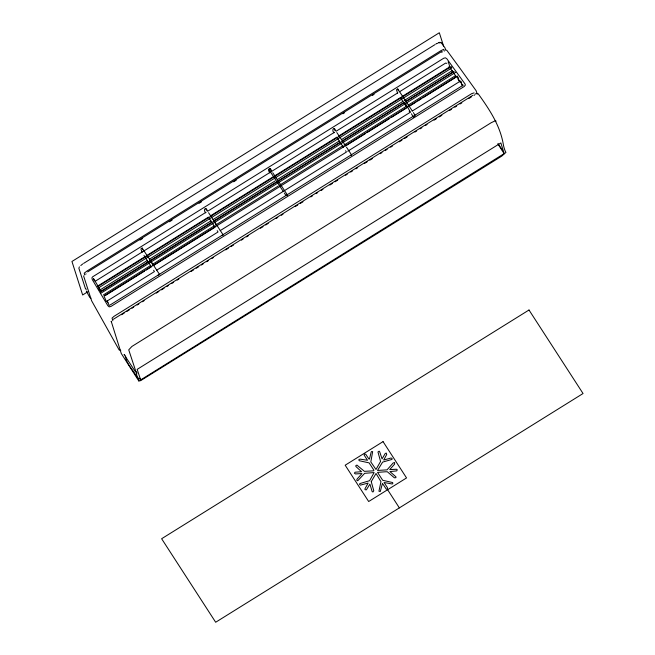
<?xml version="1.0" encoding="UTF-8"?>
<svg xmlns="http://www.w3.org/2000/svg" width="655" height="655" viewBox="0 0 655 655"><rect width="100%" height="100%" fill="white"/><g stroke="black" fill="none" stroke-linecap="round" stroke-linejoin="round"><path stroke-width="0.98" d="M83.586 275.886L91.61 300.76L119.161 349.975L120.782 350.302M111.268 321.49L121.265 353.479L138.819 380.973L140.629 380.645L501.771 156.111L505.947 152.394C504.972 151.379 503.376 145.574 503.351 144.567C500.166 125.539 489.408 109.426 478.346 93.976C477.544 92.805 475.956 93.771 474.973 94.14M269.819 172.83C266.929 169.809 270.147 165.911 271.637 171.045M414.631 116.5L414.975 115.1L413.37 112.603M351.145 155.595L351.424 154.703L346.495 147.187M111.162 321.687L111.416 321.228M158.15 275.034L158.666 275.018M221.742 235.44L222.258 235.423M79.37 266.831L78.887 268.321L85.387 288.478M80.794 265.537L82.743 263.932M92.511 276.975L91.921 277.908L92.289 279.603L107.87 305.746L109.197 306.876L110.9 306.474L464.207 86.501L465.304 85.166L465.14 84.102L446.882 58.827L445.441 57.804L443.705 58.246L93.059 276.557M125.531 355.878C125.875 364.033 134.177 370.574 137.247 377.829M85.674 274.199L86.108 273.831M113.315 319.312L473.041 95.204M83.611 263.392L434.912 44.663M87.664 271.915L441.511 51.606M140.039 240.09L142.634 238.469M169.506 221.742L172.109 220.121M198.981 203.386L201.584 201.773M233.663 181.795L236.258 180.182M342.884 113.79L344.62 112.709M372.359 95.442L374.095 94.361M95.081 281.339L206.137 212.187M207.872 211.106L334.541 132.236M336.277 131.156L397.88 92.805M399.615 91.725L445.605 63.093L446.808 63.363M87.86 291.737L82.645 294.987L71.952 261.476L439.325 32.75L443.599 46.153M97.529 286.178L144.837 256.727M146.114 255.925L208.421 217.132L211.721 222.225L149.414 261.017M210.574 215.798L336.826 137.19L340.117 142.282L278.064 180.919M338.971 135.855L400.41 97.603L406.96 107.723M401.695 96.801L449.862 66.81M97.808 286.603L451.123 66.63L451.623 67.408M99.454 290.206L98.684 287.799L451.876 67.899M99.937 290.018L147.293 260.526M149.446 259.192L210.885 220.94M213.031 219.605L275.084 180.968M277.229 179.634L339.282 140.997M341.435 139.654L402.874 101.402M404.151 100.608L452.384 70.576M100.829 291.27L148.128 261.82M213.866 220.891L275.919 182.254M342.27 140.948L403.709 102.696M405.854 101.361L453.154 71.911M454.111 71.559L100.502 291.999M101.197 293.022L455.733 72.279M103.367 294.938L150.552 265.553M152.697 264.219L214.144 225.967M215.421 225.164L278.342 185.995M279.619 185.185L342.532 146.016M343.818 145.222L406.125 106.429M408.27 105.103L455.454 75.718M105.119 295.659L144.534 271.113M146.245 270.048L151.387 266.847L144.002 255.434M153.532 265.512L214.979 227.252L212.687 223.723M345.521 145.975L365.424 133.587M367.152 132.506L389.651 118.498M391.387 117.417L406.1 108.263M409.105 106.388L415.958 102.123M417.669 101.058L421.1 98.921M422.811 97.857L456.232 77.044M106.274 301.554L154.441 271.571L153.606 270.278M156.586 270.228L218.033 231.976L217.198 230.683M220.178 230.642L346.43 152.034L345.594 150.74M347.707 151.231L410.014 112.439L409.178 111.153M412.159 111.104L459.466 81.654L457.37 76.07L104.014 295.978L105.995 300.686M110.081 305.009L463.281 85.109M121.56 314.727L124.163 313.106M126.767 311.485L129.371 309.864M131.974 308.243L133.71 307.162M137.182 305.001L138.917 303.92M142.389 301.758L144.125 300.678M156.283 293.113L158.887 291.491M161.49 289.87L164.094 288.249M166.697 286.628L168.433 285.547M171.905 283.386L173.641 282.305M177.112 280.144L178.848 279.063M190.998 271.498L193.602 269.876M196.205 268.255L198.809 266.634M201.412 265.013L203.148 263.932M206.628 261.771L208.364 260.69M211.835 258.529L213.571 257.448M225.721 249.882L228.325 248.261M230.928 246.64L233.532 245.019M241.343 240.156L243.079 239.067M246.55 236.905L248.286 235.825M260.436 228.259L263.048 226.638M265.652 225.017L268.255 223.396M276.066 218.533L277.802 217.452M281.273 215.29L283.009 214.21M295.159 206.644L297.763 205.023M300.367 203.402L302.97 201.781M310.781 196.918L312.517 195.837M315.988 193.675L317.732 192.595M321.204 190.433L322.94 189.352M329.883 185.029L332.486 183.408M335.09 181.787L337.693 180.166M345.504 175.303L347.24 174.222M350.712 172.06L352.447 170.98M355.919 168.818L357.655 167.737M364.598 163.414L367.201 161.793M369.805 160.172L372.417 158.543M380.227 153.679L381.963 152.599M385.435 150.437L387.171 149.356M390.642 147.195L392.378 146.114M399.321 141.791L401.924 140.17M404.528 138.549L407.132 136.928M414.942 132.064L416.678 130.984M420.15 128.822L421.885 127.741M425.357 125.58L427.093 124.499M434.044 120.176L436.648 118.555M439.251 116.934L441.855 115.313M449.666 110.449L451.401 109.369M454.873 107.207L456.609 106.126M460.08 103.965L461.816 102.884M468.759 98.561L471.363 96.94M140.669 379.925L504.153 153.614L500.862 142.929L137.182 369.363L140.669 379.925L139.572 378.238M441.716 52.261L442.502 51.802M135.798 371.369L136.821 372.818L136.387 373.047L128.732 349.835L131.901 346.454L491.127 122.755L494.852 120.978L496.105 121.101M435.78 44.122L436.328 43.811M124.671 354.511L124.024 354.47L135.077 371.238M436.819 43.558L437.933 43.181M474.212 95.262L474.629 95.09M438.604 42.731L441.208 42.739M438.973 42.649L439.726 42.591L438.891 42.493M445.179 49.878L446.8 50.288L460.154 68.529L476.103 90.701L477.266 94.271M150.535 260.706L142.11 248.032L140.915 248.884L142.029 252.396M335.769 130.943C334.337 125.973 331.094 129.919 333.976 132.801M90.971 298.148L89.858 297.566L86.362 291.18M286.947 195.567L285.94 195.468L284.303 192.963M412.273 110.941L397.708 88.908L396.471 89.76L397.569 93.207M207.439 211.016C205.948 205.883 202.731 209.78 205.621 212.801M474.089 92.879L471.616 93.681L114.101 316.275L112.038 318.101L112.832 320.762M97.873 286.628L98.406 287.332M441.413 42.952L444.974 47.807L445.621 49.723M449.06 66.523L456.388 76.84M458.099 79.247L460.383 82.448M461.521 84.053L462.659 85.658M336.826 132.539L345.406 145.525M268.697 169.317L283.206 191.301M272.75 172.732L278.326 181.14M208.552 212.703L214.128 221.112M278.866 181.967L287.512 195.157M214.668 221.939L223.314 235.129M151.076 261.533L159.722 274.723M497.956 143.478L502.622 150.511M498.144 144.321L504.153 153.614M340.6 143.027L343.376 147.318M387.613 489.727L399.362 507.887M137.959 377.984L138.713 379.171M448.061 61.971L448.413 62.561M100.796 290.755L93.428 278.391L94.025 280.25M405.371 103.367L410.423 112.07M411.43 113.806L413.444 117.286M214.668 222.102L216.183 224.714M151.084 261.697L153.098 265.177M136.821 372.818C135.544 375.642 139.351 378.975 138.819 380.973M84.716 275.026L84.217 273.16L87.107 270.965L440.668 50.828L443.64 49.379L444.286 51.155M462.479 85.854L460.58 80.974L461.701 84.536M457.591 76.897L458.688 80.328M448.659 63.052L449.559 65.877M397.773 88.957L398.33 90.718M334.181 128.552L334.738 130.304M269.958 168.523L270.515 170.243M205.76 208.495L206.317 210.214M142.176 248.081L142.724 249.809M109.287 305.754L107.273 300.948L107.829 302.749M85.772 288.495L86.198 289.846M371.238 481.613L373.768 490.734L372.941 491.987L372.155 491.61L369.911 484.127L366.35 489.858L365.023 489.686L364.901 488.958L368.126 483.054L360.356 485.15L359.529 484.405L359.873 483.562L369.592 480.704L374.128 472.558L364.671 473.328L357.745 480.754L356.893 480.459L356.909 479.272L361.969 473.54L355.501 473.933L354.404 473.188L355.084 472.214L361.519 471.69L356.066 466.663L355.665 465.869L356.885 465.058L364.385 471.338L373.653 470.822L373.874 470.143L369.133 462.889L359.382 460.752L358.866 460.178L358.973 459.483L360.119 459.147L367.496 460.277L364.09 455.012L364.532 453.899L365.85 454.39L368.871 458.967L369.477 459.057L371.139 452.147L371.712 451.475L372.654 451.647L370.82 461.939L376.003 469.479L380.571 461.447L377.951 451.934L379.155 451.18L379.744 451.925L382.07 458.885L385.238 453.473L386.262 453.072L386.696 454.513L383.715 460.039L390.994 458.025L392.099 458.459L392.058 459.384L382.602 462.119L377.509 470.454L387.04 469.856L393.123 463.019L394.621 462.504L394.588 464.174L389.741 469.594L396.439 469.25L397.274 469.725L396.75 470.888L389.946 471.575L395.931 476.832L395.931 477.683L394.367 477.806L387.359 471.78L385.828 471.764A7.238 6.984 -17.7 0 1 385.132 471.805L377.542 472.378L382.7 480.287L392.632 482.555L392.877 483.39L392.247 484.004L384.084 482.489L387.433 487.656L387.457 489.089L386.262 489.146L382.463 483.406L380.285 491.52L378.942 491.217L380.956 481.671L376.035 473.483L371.238 481.613M529.003 310.003L161.629 538.737L215.675 622.25L583.048 393.524L529.003 310.003M383.052 441.626L345.177 465.206L368.675 501.517L406.55 477.937L383.052 441.626M440.103 42.346L439.292 42.518L440.103 42.346"/></g></svg>
